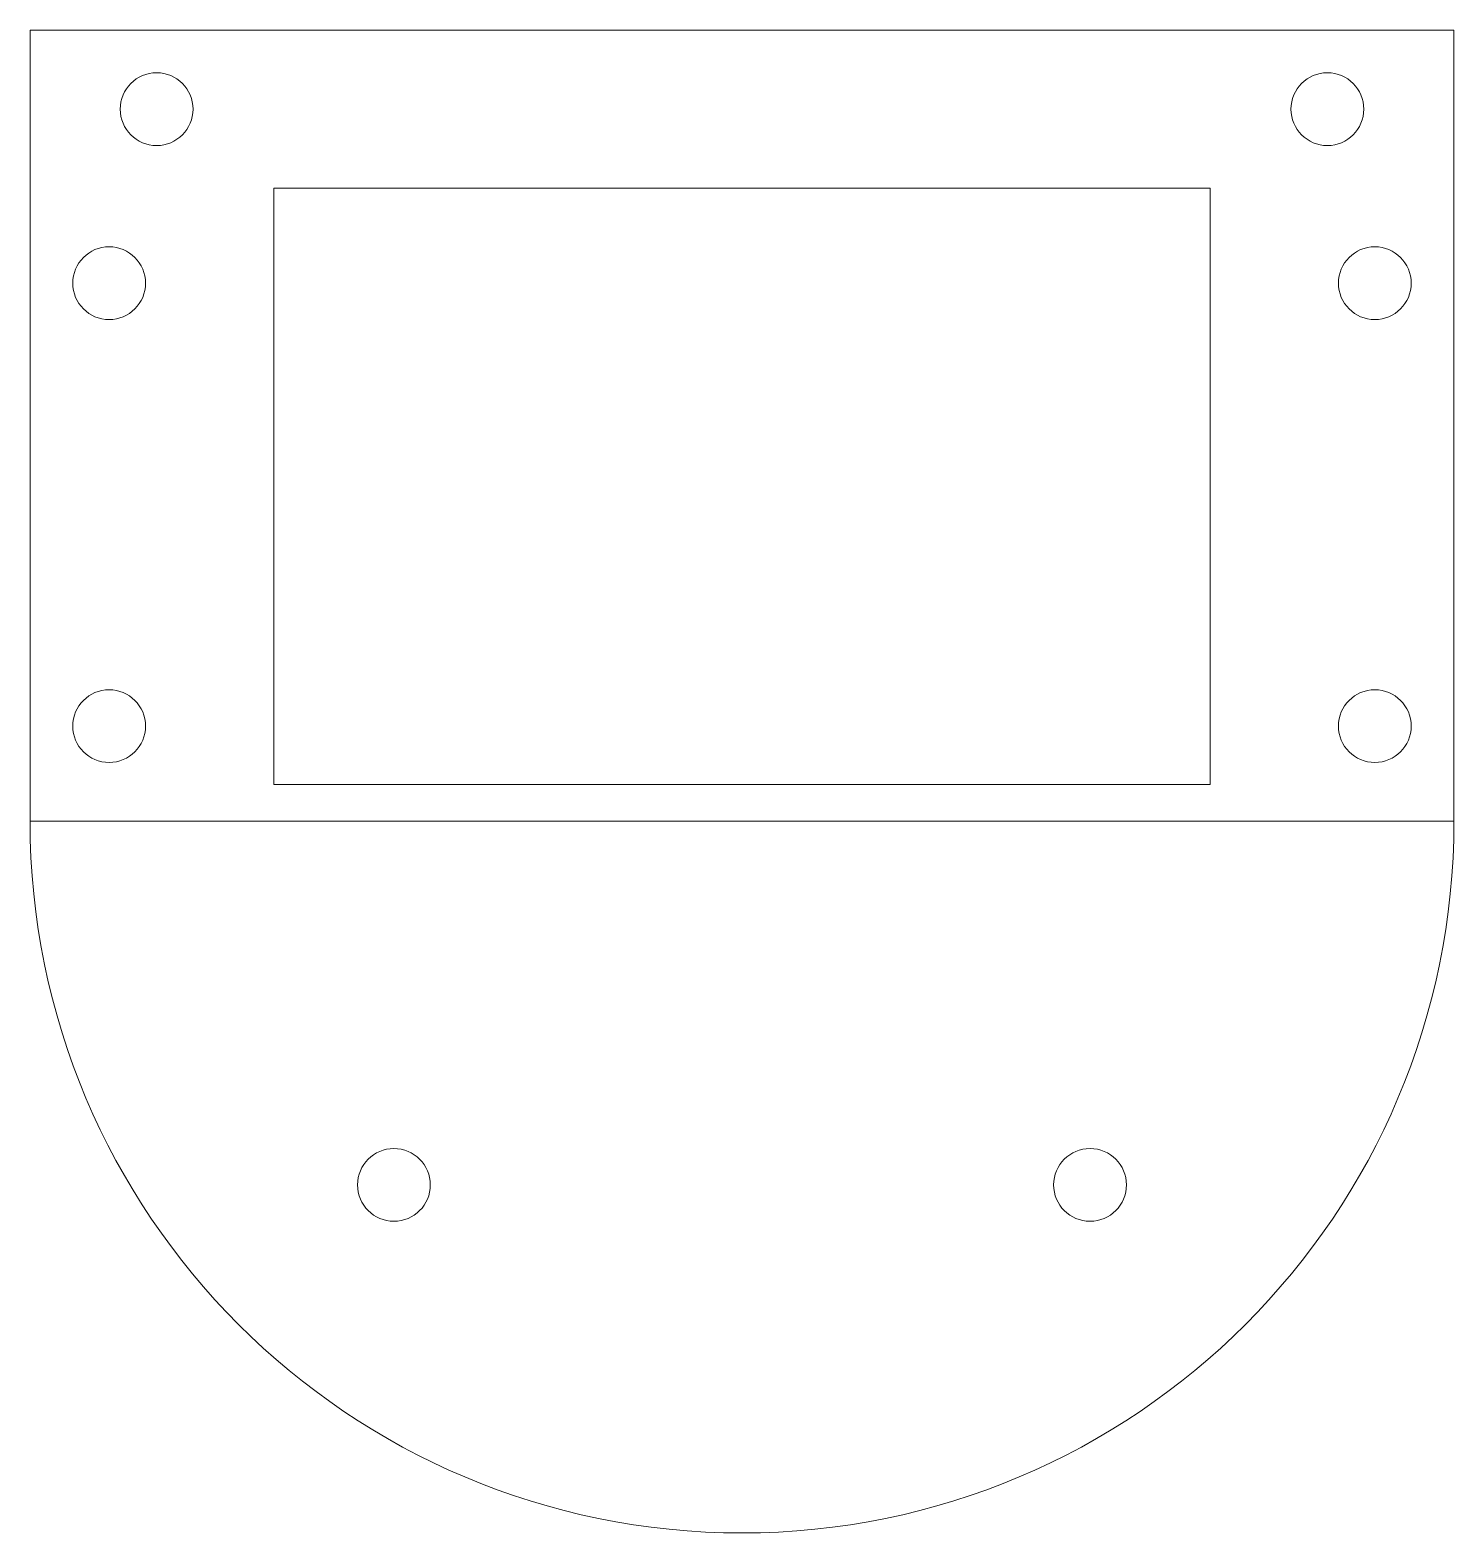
# Model space of a CAD drawing. Header units: millimetres. Extents: x -111.5 to -66.5, y -47.5 to 0.
import ezdxf

# ---------------------------------------------------------------- set-up
doc = ezdxf.new("R2010")
doc.units = ezdxf.units.MM

msp = doc.modelspace()

# ---------------------------------------------------------------- linework, layer by layer
at = {"color": 7, "linetype": 'Continuous', "lineweight": 15}
for p, q in [((-66.487, 0), (-111.487, 0)), ((-111.487, 0), (-111.487, -25)), ((-66.487, 0), (-66.487, -25)), ((-103.782, -5), (-74.192, -5)), ((-103.782, -23.85), (-103.782, -5)), ((-74.192, -5), (-74.192, -23.85)), ((-74.192, -23.85), (-103.782, -23.85)), ((-111.487, -25), (-66.487, -25))]:
    msp.add_line(p, q, dxfattribs=at)
for centre in [(-107.487, -2.5), (-70.487, -2.5), (-108.987, -8), (-68.987, -8), (-108.987, -22), (-68.987, -22), (-99.987, -36.5), (-77.987, -36.5)]:
    msp.add_circle(centre, 1.15, dxfattribs=at)
msp.add_arc((-88.987, -25), 22.5, 180, 0, dxfattribs=at)

doc.saveas('drawing.dxf')
